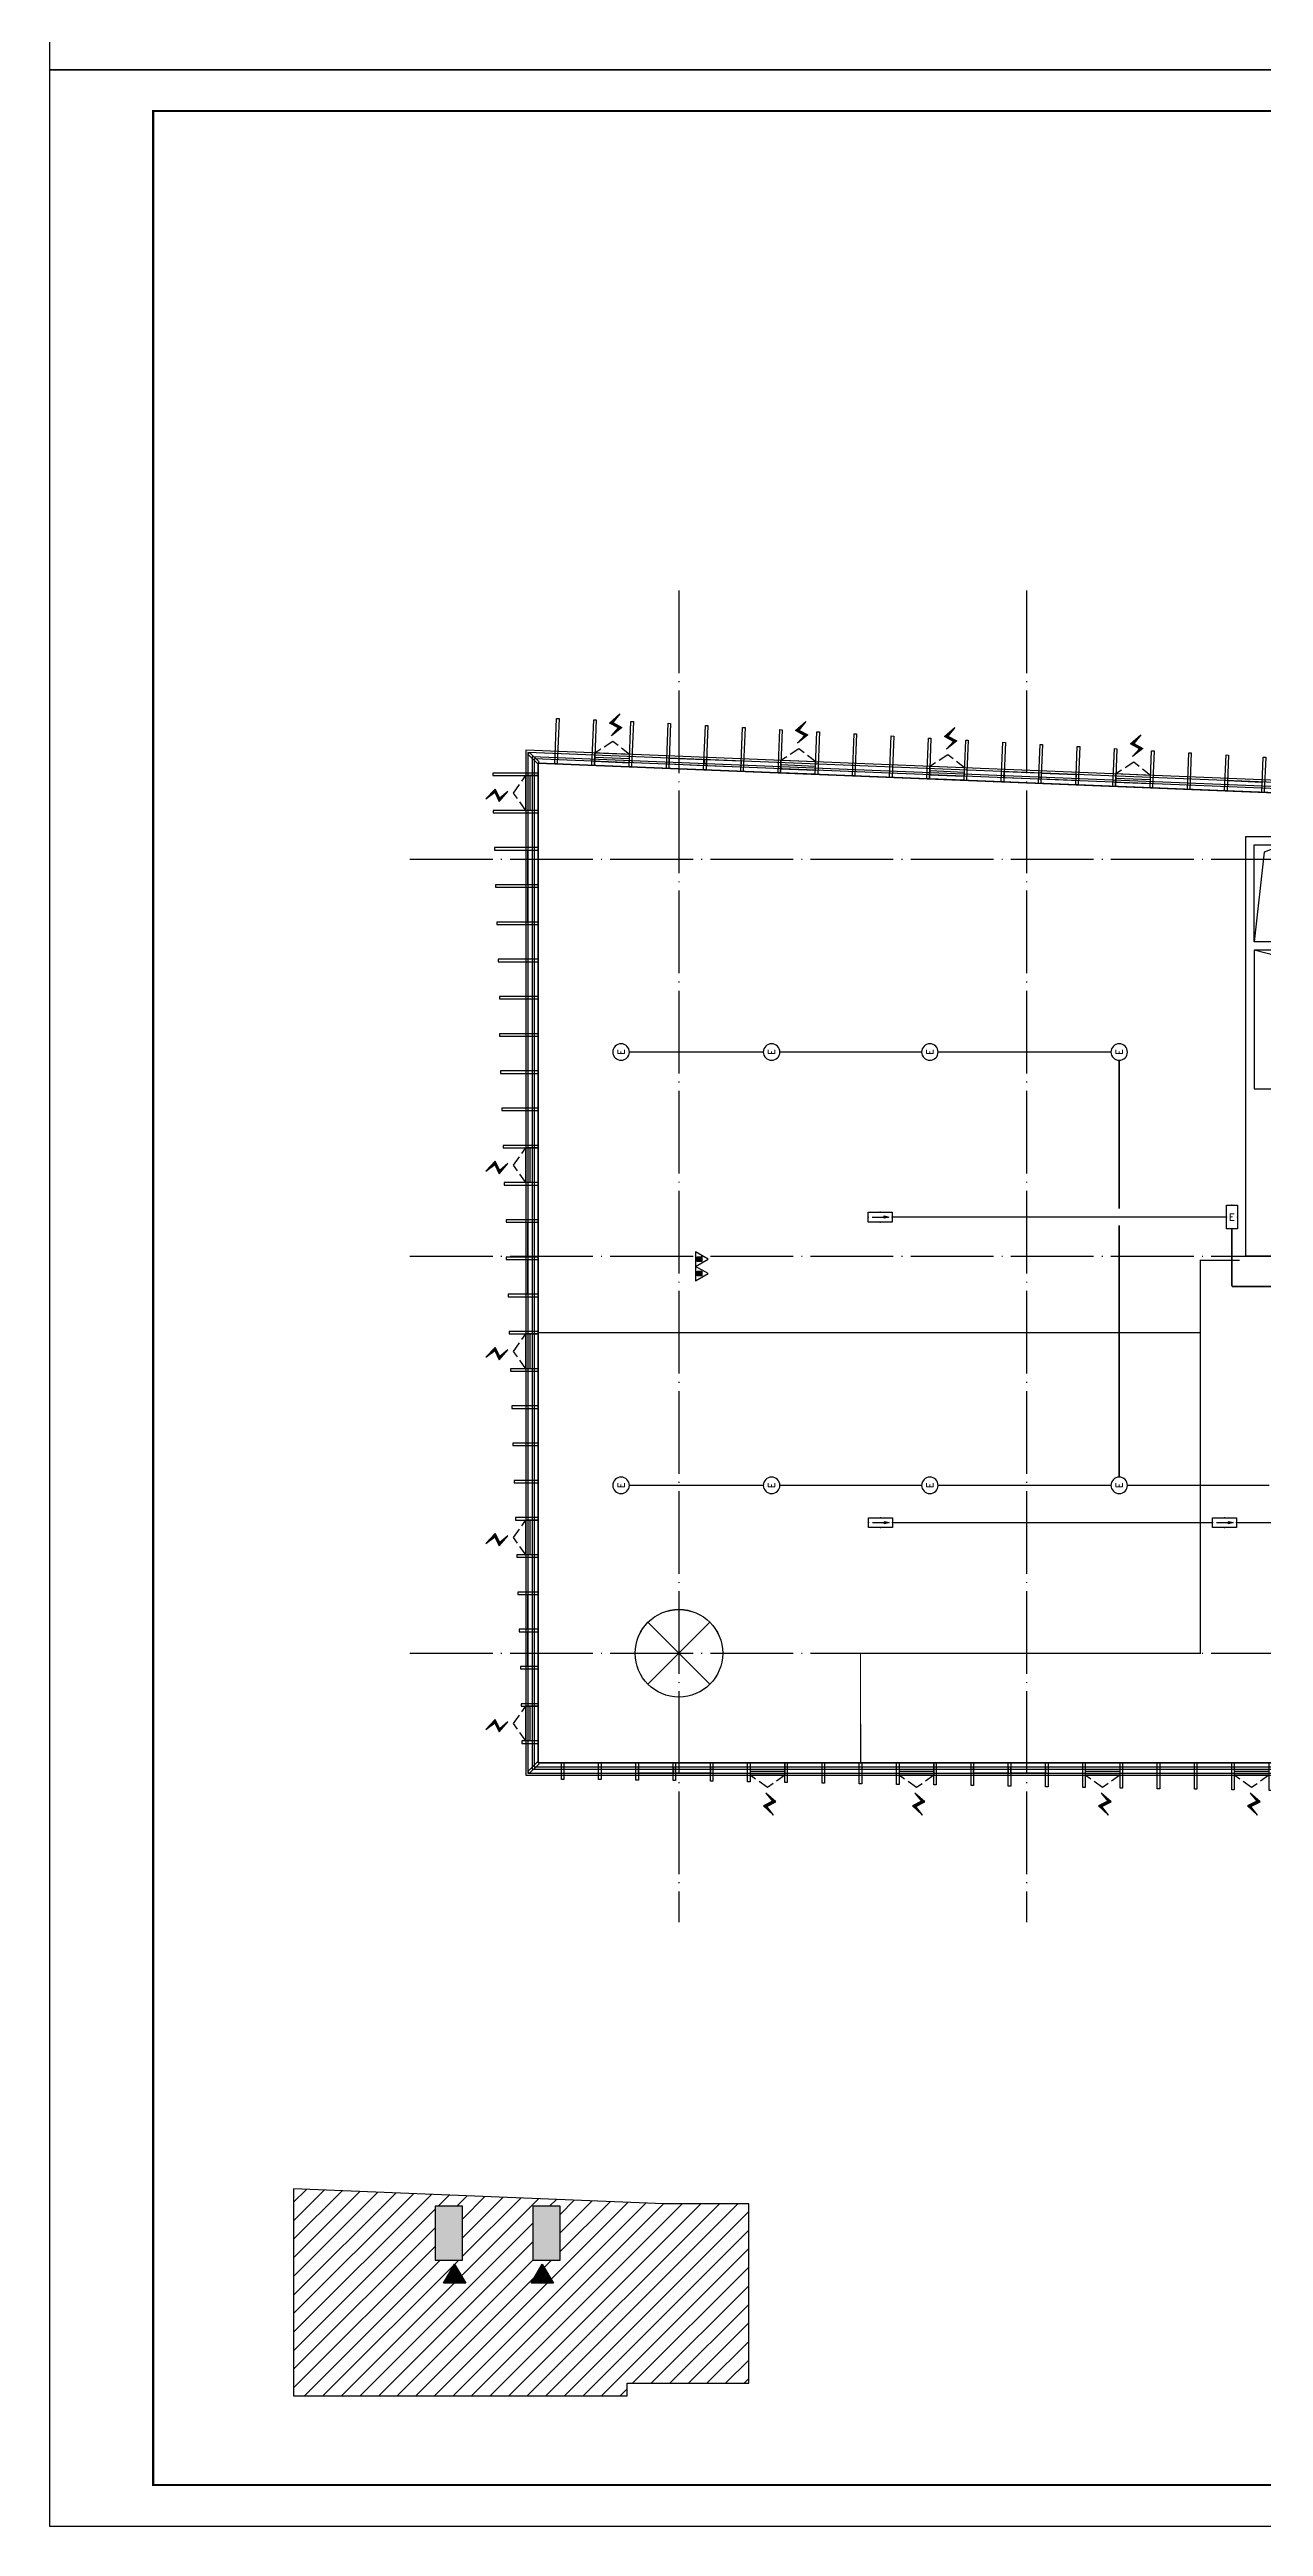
# Model space of a CAD drawing. Extents: x -2209072 to 495824, y -92434 to 572724.
# Drawn here: x 81831 to 111164, y 196708 to 256599 of the extents above; entities that cross this region are included whole.
import ezdxf
from ezdxf.enums import TextEntityAlignment as Align

# ---------------------------------------------------------------- set-up
doc = ezdxf.new("R2010")
doc.units = 0
doc.header["$LTSCALE"] = 1000
doc.header["$MEASUREMENT"] = 0
for name, pattern in [('6#7#幕墙$0$DASH', [0.35, 0.25, -0.1]), ('DASH', [0.35, 0.25, -0.1]), ('X-104 6#7#平面$0$104-1112 结构$0$$AUDIT_BAD_LTYPE1', [0]), ('X-104 6#7#平面$0$DASH', [0.35, 0.25, -0.1]), ('X-104 6#7#平面$0$DOTE', [2.42, 2, -0.2, 0.02, -0.2])]:
    doc.linetypes.add(name, pattern=pattern)
doc.layers.get('0').update_dxf_attribs({"linetype": 'CONTINUOUS'})
doc.layers.get('Defpoints').update_dxf_attribs({"linetype": 'CONTINUOUS'})
doc.layers.add('6#7#幕墙$0$04-不打印_辅助线', color=165, linetype='CONTINUOUS', plot=False)
doc.layers.add('X-104 6#7#平面$0$04-不打印_辅助线', color=165, linetype='CONTINUOUS', plot=False)
for name, color, linetype in [('6#7#幕墙$0$04-电动窗', 1, 'CONTINUOUS'), ('6#7#幕墙$0$A-C_玻璃幕墙', 140, 'CONTINUOUS'), ('6#7#幕墙$0$A-C_窗', 140, 'CONTINUOUS'), ('6#7#幕墙$0$A-TECH_结构', 21, 'CONTINUOUS'), ('6#7#幕墙$0$A-金属背板', 30, 'CONTINUOUS'), ('EQUIP-照明', 3, 'CONTINUOUS'), ('WIRE-应急', 2, 'DASH'), ('X-104 6#7#平面$0$05-填充_156', 156, 'CONTINUOUS'), ('X-104 6#7#平面$0$05-填充_天正', 26, 'CONTINUOUS'), ('X-104 6#7#平面$0$A-SUR_看线', 231, 'CONTINUOUS'), ('X-104 6#7#平面$0$A-TECH_结构', 21, 'CONTINUOUS'), ('X-104 6#7#平面$0$A_AXIS-轴线', 36, 'X-104 6#7#平面$0$DOTE'), ('X-104 6#7#平面$0$A_STR-砼柱', 51, 'CONTINUOUS'), ('X-104 6#7#平面$0$EQUIP_消防-01', 7, 'CONTINUOUS'), ('X-104 6#7#平面$0$TWT_TEXT', 7, 'CONTINUOUS')]:
    doc.layers.add(name, color=color, linetype=linetype)
doc.layers.add('X-104 6#7#平面$0$000套内', color=226, linetype='CONTINUOUS', lineweight=30, plot=False)
doc.layers.get('X-104 6#7#平面$0$04-不打印_辅助线').off()
doc.styles.add('_TEL_DIM', font='SIMPLEX', dxfattribs={"width": 0.8, "height": 3.5, "bigfont": 'HZTXT'})

# ---------------------------------------------------------------- blocks, each defined once
blk = doc.blocks.new('$equip$00002534')
for p, q in [((-0.72, 0.66), (-0.72, 0)), ((0.72, 0.66), (-0.72, 0.66)), ((-0.72, 0), (0.72, 0)), ((0.72, 0), (0.72, 0.66))]:
    blk.add_line(p, q)
at = {"const_width": 0.03}
blk.add_lwpolyline([(-0.72, 0.66), (-0.72, 0), (0.72, 0), (0.72, 0.66), (-0.72, 0.66), (-0.72, 0)], dxfattribs=at)
for p in [(-0.72, 0.33), (0, 0.66), (0, 0), (0.72, 0.33)]:
    blk.add_point(p)
at = {"color": 7, "style": '_TEL_DIM'}
blk.add_attdef('$TEXT$', text='', height=0.4, dxfattribs=at).set_placement((0, 0.33), align=Align.MIDDLE_CENTER)
at = {"color": 7, "style": '_TEL_DIM', "flags": 1}
blk.add_attdef('A', text='', height=0.00002, dxfattribs=at).set_placement((0, 0), align=Align.MIDDLE_CENTER)
blk = doc.blocks.new('$equip$00002540')
blk.add_hatch(color=256).paths.add_polyline_path([(0.24, 0.37), (0.24, 0.23), (0.53, 0.3)])
for p, q in [((-0.72, 0.6), (-0.72, 0)), ((0.72, 0.6), (-0.72, 0.6)), ((-0.72, 0), (0.72, 0)), ((0.24, 0.37), (0.24, 0.23)), ((0.53, 0.3), (0.24, 0.37)), ((0.24, 0.23), (0.53, 0.3)), ((0.72, 0), (0.72, 0.6))]:
    blk.add_line(p, q)
at = {"color": 7}
blk.add_line((-0.48, 0.3), (0.48, 0.3), dxfattribs=at)
at = {"const_width": 0.02}
blk.add_lwpolyline([(-0.72, 0.6), (-0.72, 0), (0.72, 0), (0.72, 0.6), (-0.72, 0.6), (-0.72, 0)], dxfattribs=at)
for p in [(-0.72, 0.3), (0, 0.6), (0, 0), (0.72, 0.3)]:
    blk.add_point(p)
at = {"color": 7, "style": '_TEL_DIM', "flags": 1}
blk.add_attdef('A', text='', height=0.00002, dxfattribs=at).set_placement((0, 0), align=Align.MIDDLE_CENTER)
blk = doc.blocks.new('$equip$00001838')
blk.add_circle((0, 0), 0.5)
at = {"color": 7, "style": '_TEL_DIM'}
blk.add_attdef('$TEXT$', text='', height=0.4, dxfattribs=at).set_placement((0, 0), align=Align.MIDDLE_CENTER)
at = {"color": 7, "style": '_TEL_DIM', "flags": 1}
blk.add_attdef('A', text='', height=0.00002, dxfattribs=at).set_placement((0, 0), align=Align.MIDDLE_CENTER)
blk = doc.blocks.new('图框-A1')
for points, const_width in [([(0, 0), (841, 0), (841, 594), (0, 594)], 0.05), ([(766, 584), (25, 584), (25, 10), (766, 10)], 0.5)]:
    blk.add_lwpolyline(points, close=True, dxfattribs=dict(const_width=const_width))
at = {"const_width": 0.05}
for points in [[(420.5, 594), (420.5, 592)], [(0, 297), (2, 297)], [(841, 297), (839, 297)], [(420.5, 0), (420.5, 2)]]:
    blk.add_lwpolyline(points, dxfattribs=at)
blk = doc.blocks.new('X-104 6#7#平面$0$FDFSG')
at = {"layer": 'Defpoints'}
blk.add_lwpolyline([(-749, 749), (0, 0), (-749, -749), (749, 749), (0, 0), (749, -749)], dxfattribs=at)
blk.add_circle((0, 0), 1059, dxfattribs=at)
blk = doc.blocks.new('*U1303')
at = {"layer": 'X-104 6#7#平面$0$A_AXIS-轴线'}
for p, q in [((0, 25700), (0, -6500)), ((8400, 25700), (8400, -6500)), ((16800, 25700), (16800, -6500)), ((25200, 25700), (25200, -6500)), ((33600, 25700), (33600, -6500)), ((42000, 25700), (42000, -6500)), ((50400, 25700), (50400, -6500))]:
    blk.add_line(p, q, dxfattribs=at)
for points in [[(-6500, 19200), (53815, 19200)], [(-6500, 9600), (53815, 9600)], [(-6500, 0), (53815, 0)]]:
    blk.add_lwpolyline(points, dxfattribs=at)
at = {"layer": 'X-104 6#7#平面$0$04-不打印_辅助线'}
blk.add_blockref('X-104 6#7#平面$0$FDFSG', (0, 0), dxfattribs=at)
blk = doc.blocks.new('X-104 6#7#平面$0$gfdsaewqe')
h = blk.add_hatch(color=4)
h.dxf.hatch_style = 1
h.paths.add_polyline_path([(0, 0), (-2072, 1196), (-2072, -1196)])
at = {"color": 4}
blk.add_lwpolyline([(0, 0), (-2072, 1196), (-2072, -1196)], close=True, dxfattribs=at)
blk = doc.blocks.new('X-104 6#7#平面$0$EWRTGY')
at = {"layer": 'X-104 6#7#平面$0$05-填充_156'}
h = blk.add_hatch(dxfattribs=at)
h.set_pattern_fill('ANSI31', color=256, scale=200)
h.set_pattern_definition([(45, (-23795.15, 231769.64), (-224.5064, 224.5064), [])])
h.paths.add_polyline_path([(0, 5000), (0, 0), (8060, 0), (8060, 300), (11000, 300), (11000, 4640), (8947, 4640)])
h.paths.add_polyline_path([(3420, 3280), (3420, 4580), (4080, 4580), (4080, 3280)], flags=16)
h.paths.add_polyline_path([(5780, 3280), (5780, 4580), (6440, 4580), (6440, 3280)], flags=16)
at = {"layer": 'X-104 6#7#平面$0$05-填充_天正'}
h = blk.add_hatch(color=256, dxfattribs=at)
h.dxf.hatch_style = 1
h.paths.add_polyline_path([(5780, 3280), (6440, 3280), (6440, 4580), (5780, 4580)])
h.paths.add_polyline_path([(3420, 3280), (4080, 3280), (4080, 4580), (3420, 4580)])
at = {"layer": 'X-104 6#7#平面$0$A_STR-砼柱'}
blk.add_lwpolyline([(8947, 4640), (0, 5000), (0, 0), (8060, 0), (8060, 300), (11000, 300), (11000, 4640), (8947, 4640)], dxfattribs=at)
for points in [[(3420, 3280), (4080, 3280), (4080, 4580), (3420, 4580)], [(5780, 3280), (6440, 3280), (6440, 4580), (5780, 4580)]]:
    blk.add_lwpolyline(points, close=True, dxfattribs=at)
at = {"color": 6, "xscale": -0.224, "yscale": 0.224, "zscale": 0.224, "rotation": 270}
for p in [(3891, 3183), (6009, 3183)]:
    blk.add_blockref('X-104 6#7#平面$0$gfdsaewqe', p, dxfattribs=at)
blk = doc.blocks.new('X-104 6#7#平面$0$fdsgfh')
at = {"layer": 'X-104 6#7#平面$0$A-TECH_结构'}
blk.add_lwpolyline([(-35400, 20781), (-35400, 19550), (-35600, 19550), (-35600, 13650), (-32900, 13650), (-32900, 19950), (-32900, 19950), (-32900, 20681), (-23600, 20307), (-23600, 19550), (-24000, 19550), (-24000, 13850), (-21300, 13850), (-21300, 19550), (-21500, 19550), (-21500, 20222), (-14738, 19950), (700, 19950), (700, -1350), (-14200, -1350), (-14200, -2650), (-53800, -2650), (-53800, 21522), (-35400, 20781)], dxfattribs=at)
blk = doc.blocks.new('X-104 6#7#平面$0$drff')
at = {"layer": 'X-104 6#7#平面$0$A-TECH_结构'}
for points in [[(-22800, 7950), (-22100, 7950), (-22100, 5600), (-22800, 5600)], [(-950, 7950), (-250, 7950), (-250, 5400), (-950, 5400)], [(-22800, 2050), (-22100, 2050), (-22100, 5400), (-22800, 5400)], [(-7200, 4050), (-6600, 4050), (-6600, 5850), (-7200, 5850)], [(-950, 5300), (-250, 5300), (-250, 3300), (-950, 3300)], [(-950, 3100), (-250, 3100), (-250, 2350), (-950, 2350)], [(-8400, 200), (-7600, 200), (-7600, 2050), (-8400, 2050)]]:
    blk.add_lwpolyline(points, close=True, dxfattribs=at)
for points in [[(-22100, 7950), (-22556, 7769), (-22800, 5600)], [(-250, 5400), (-430, 7654), (-950, 7950)], [(-22100, 2050), (-22264, 5261), (-22800, 5400)], [(-6600, 5800), (-6976, 5570), (-7200, 4050)], [(-250, 3300), (-430, 5041), (-950, 5300)], [(-250, 2350), (-430, 2941), (-950, 3100)], [(-7600, 2050), (-8200, 1820), (-8400, 200)]]:
    blk.add_lwpolyline(points, dxfattribs=at)
blk = doc.blocks.new('6#7#幕墙$0$dhaksdhkadhkasd')
at = {"layer": '6#7#幕墙$0$A-C_玻璃幕墙'}
for points in [[(6336, 0), (6396, 0), (6396, -490), (6336, -490)], [(7200, 0), (7260, 0), (7260, -505), (7200, -505)], [(8100, 0), (8160, 0), (8160, -520), (8100, -520)], [(9000, 0), (9060, 0), (9060, -535), (9000, -535)], [(10800, 0), (10860, 0), (10860, -565), (10800, -565)], [(11700, 0), (11760, 0), (11760, -580), (11700, -580)], [(12600, 0), (12660, 0), (12660, -595), (12600, -595)], [(13500, 0), (13560, 0), (13560, -610), (13500, -610)], [(14400, 0), (14460, 0), (14460, -625), (14400, -625)], [(15300, 0), (15360, 0), (15360, -640), (15300, -640)], [(16200, 0), (16260, 0), (16260, -655), (16200, -655)], [(17100, 0), (17160, 0), (17160, -670), (17100, -670)], [(18000, 0), (18060, 0), (18060, -685), (18000, -685)], [(19800, 0), (19860, 0), (19860, -715), (19800, -715)], [(20700, 0), (20760, 0), (20760, -730), (20700, -730)], [(22500, 0), (22560, 0), (22560, -760), (22500, -760)], [(23400, 0), (23460, 0), (23460, -775), (23400, -775)], [(24300, 0), (24360, 0), (24360, -790), (24300, -790)], [(25200, 0), (25260, 0), (25260, -805), (25200, -805)], [(26100, 0), (26160, 0), (26160, -820), (26100, -820)], [(28800, 0), (28860, 0), (28860, -865), (28800, -865)], [(29700, 0), (29760, 0), (29760, -880), (29700, -880)], [(30600, 0), (30660, 0), (30660, -895), (30600, -895)], [(31500, 0), (31560, 0), (31560, -910), (31500, -910)], [(32400, 0), (32460, 0), (32460, -925), (32400, -925)], [(33300, 0), (33360, 0), (33360, -940), (33300, -940)], [(34200, 0), (34260, 0), (34260, -955), (34200, -955)], [(35100, 0), (35160, 0), (35160, -970), (35100, -970)], [(37800, 0), (37860, 0), (37860, -1015), (37800, -1015)], [(38700, 0), (38760, 0), (38760, -1030), (38700, -1030)], [(39600, 0), (39660, 0), (39660, -1045), (39600, -1045)], [(40500, 0), (40560, 0), (40560, -1060), (40500, -1060)], [(41400, 0), (41460, 0), (41460, -1075), (41400, -1075)], [(42300, 0), (42360, 0), (42360, -1090), (42300, -1090)], [(43200, 0), (43260, 0), (43260, -1100), (43200, -1100)], [(44100, 0), (44160, 0), (44160, -1100), (44100, -1100)], [(45000, 0), (45060, 0), (45060, -1100), (45000, -1100)], [(9900, 0), (9960, 0), (9960, -550), (9900, -550)], [(18900, 0), (18960, 0), (18960, -700), (18900, -700)], [(21600, 0), (21660, 0), (21660, -745), (21600, -745)], [(27000, 0), (27060, 0), (27060, -835), (27000, -835)], [(27900, 0), (27960, 0), (27960, -850), (27900, -850)], [(36000, 0), (36060, 0), (36060, -985), (36000, -985)], [(36900, 0), (36960, 0), (36960, -1000), (36900, -1000)]]:
    blk.add_lwpolyline(points, close=True, dxfattribs=at)
blk = doc.blocks.new('*U1672')
blk.add_lwpolyline([(-1360, 0), (-520, 0), (-520, -150), (-1360, -150)], close=True)
blk = doc.blocks.new('*U1907')
at = {"layer": '6#7#幕墙$0$A-C_玻璃幕墙', "rotation": 179.9999379632255}
for p in [(-1390, -75), (-490, -75)]:
    blk.add_blockref('*U1672', p, dxfattribs=at)
blk = doc.blocks.new('*U1908')
at = {"color": 0, "linetype": 'ByBlock', "lineweight": -2, "transparency": 16777216}
for p in [(0, 0), (8100, 0)]:
    blk.add_blockref('*U1907', p, dxfattribs=at)
blk = doc.blocks.new('6#7#幕墙$0$FDFSG')
at = {"layer": 'Defpoints'}
blk.add_lwpolyline([(-749, 749), (0, 0), (-749, -749), (749, 749), (0, 0), (749, -749)], dxfattribs=at)
blk.add_circle((0, 0), 1059, dxfattribs=at)
blk = doc.blocks.new('6#7#幕墙$0$900kaiqishan')
at = {"layer": '6#7#幕墙$0$04-电动窗'}
h = blk.add_hatch(color=1, dxfattribs=at)
h.dxf.hatch_style = 1
h.paths.add_polyline_path([(958, 485), (795, 680), (1016, 789), (777, 1018), (937, 802), (716, 693)])
at = {"layer": '6#7#幕墙$0$04-电动窗', "color": 1}
blk.add_lwpolyline([(958, 485), (795, 680), (1016, 789), (777, 1018), (937, 802), (716, 693), (958, 485)], close=True, dxfattribs=at)
at = {"layer": '6#7#幕墙$0$A-C_窗'}
for p, q in [((500, 50), (1340, 50)), ((500, -250), (500, 50)), ((1340, -250), (1340, 50)), ((1340, -50), (500, -50)), ((1340, -150), (500, -150)), ((500, -250), (1340, -250))]:
    blk.add_line(p, q, dxfattribs=at)
at = {"layer": '6#7#幕墙$0$A-C_窗', "linetype": '6#7#幕墙$0$DASH'}
blk.add_lwpolyline([(500, 50), (920, 350), (1340, 50)], dxfattribs=at)
blk = doc.blocks.new('6#7#幕墙$0$jiao')
at = {"layer": '6#7#幕墙$0$A-C_窗'}
blk.add_lwpolyline([(51079, -1171), (51308, -1400), (51350, -1358), (51121, -1129)], close=True, dxfattribs=at)
blk = doc.blocks.new('6#7#幕墙$0$hgdhdhdhgh')
at = {"layer": '6#7#幕墙$0$A-C_玻璃幕墙'}
for points in [[(-11320, 239042), (-11320, 239102), (-12420, 239102), (-12420, 239042)], [(-11320, 238142), (-11320, 238202), (-12410, 238202), (-12410, 238142)], [(-11320, 237242), (-11320, 237302), (-12380, 237302), (-12380, 237242)], [(-11320, 236342), (-11320, 236402), (-12350, 236402), (-12350, 236342)], [(-11320, 235442), (-11320, 235502), (-12320, 235502), (-12320, 235442)], [(-11320, 234542), (-11320, 234602), (-12290, 234602), (-12290, 234542)], [(-11320, 233642), (-11320, 233702), (-12260, 233702), (-12260, 233642)], [(-11320, 232742), (-11320, 232802), (-12260, 232802), (-12260, 232742)], [(-11320, 231842), (-11320, 231902), (-12230, 231902), (-12230, 231842)], [(-11320, 230942), (-11320, 231002), (-12200, 231002), (-12200, 230942)], [(-11320, 230042), (-11320, 230102), (-12170, 230102), (-12170, 230042)], [(-11320, 229142), (-11320, 229202), (-12140, 229202), (-12140, 229142)], [(-11320, 228242), (-11320, 228302), (-12094, 228302), (-12094, 228242)], [(-11320, 227342), (-11320, 227402), (-12094, 227402), (-12094, 227342)], [(-11320, 226442), (-11320, 226502), (-12050, 226502), (-12050, 226442)], [(-11320, 225542), (-11320, 225602), (-12020, 225602), (-12020, 225542)], [(-11320, 224642), (-11320, 224702), (-11990, 224702), (-11990, 224642)], [(-11320, 223742), (-11320, 223802), (-11960, 223802), (-11960, 223742)], [(-11320, 222842), (-11320, 222902), (-11930, 222902), (-11930, 222842)], [(-11320, 221942), (-11320, 222002), (-11900, 222002), (-11900, 221942)], [(-11320, 221042), (-11320, 221102), (-11870, 221102), (-11870, 221042)], [(-11320, 220142), (-11320, 220202), (-11840, 220202), (-11840, 220142)], [(-11320, 219242), (-11320, 219302), (-11810, 219302), (-11810, 219242)], [(-11320, 218342), (-11320, 218402), (-11780, 218402), (-11780, 218342)], [(-11320, 217442), (-11320, 217502), (-11750, 217502), (-11750, 217442)], [(-11320, 216542), (-11320, 216602), (-11735, 216602), (-11735, 216542)], [(-11320, 215642), (-11320, 215702), (-11720, 215702), (-11720, 215642)]]:
    blk.add_lwpolyline(points, close=True, dxfattribs=at)
blk = doc.blocks.new('*U1618')
at = {"layer": '6#7#幕墙$0$A-C_玻璃幕墙', "rotation": 179.9999379632255}
for p in [(-1390, -75), (-490, -75)]:
    blk.add_blockref('*U1672', p, dxfattribs=at)
blk = doc.blocks.new('*U1621')
at = {"layer": '6#7#幕墙$0$A-C_玻璃幕墙', "rotation": 180}
for p in [(-880, 50), (2720, 50)]:
    blk.add_blockref('6#7#幕墙$0$900kaiqishan', p, dxfattribs=at)
blk = doc.blocks.new('*U1617')
at = {"layer": '6#7#幕墙$0$A-C_玻璃幕墙', "rotation": 179.9999379632255}
for p in [(-1390, -75), (-490, -75)]:
    blk.add_blockref('*U1672', p, dxfattribs=at)
blk = doc.blocks.new('6#7#幕墙$0$alsjdlajsdldja')
at = {"layer": '6#7#幕墙$0$A-C_玻璃幕墙'}
for points in [[(104110, 274572), (104170, 274572), (104170, 274022), (104110, 274022)], [(105010, 274572), (105070, 274572), (105070, 274007), (105010, 274007)], [(105910, 274572), (105970, 274572), (105970, 273992), (105910, 273992)], [(106810, 274572), (106870, 274572), (106870, 273977), (106810, 273977)], [(107710, 274572), (107770, 274572), (107770, 273962), (107710, 273962)], [(108610, 274572), (108670, 274572), (108670, 273947), (108610, 273947)], [(109510, 274572), (109570, 274572), (109570, 273932), (109510, 273932)], [(110410, 274572), (110470, 274572), (110470, 273917), (110410, 273917)], [(111310, 274572), (111370, 274572), (111370, 273902), (111310, 273902)], [(112210, 274572), (112270, 274572), (112270, 273887), (112210, 273887)], [(113110, 274572), (113170, 274572), (113170, 273872), (113110, 273872)], [(114010, 274572), (114070, 274572), (114070, 273857), (114010, 273857)], [(114910, 274572), (114970, 274572), (114970, 273842), (114910, 273842)], [(115810, 274572), (115870, 274572), (115870, 273827), (115810, 273827)], [(116710, 274572), (116770, 274572), (116770, 273812), (116710, 273812)], [(117610, 274572), (117670, 274572), (117670, 273797), (117610, 273797)], [(118510, 274572), (118570, 274572), (118570, 273782), (118510, 273782)]]:
    blk.add_lwpolyline(points, close=True, dxfattribs=at)
at = {"color": 0, "linetype": 'ByBlock', "lineweight": -2, "transparency": 16777216}
blk.add_blockref('*U1617', (105040, 274397), dxfattribs=at)
at = {"color": 0, "linetype": 'ByBlock', "lineweight": -2, "transparency": 16777216, "rotation": 359.9981428959288}
for name, p in [('*U1621', (109089, 274272)), ('*U1618', (113139, 274397))]:
    blk.add_blockref(name, p, dxfattribs=at)
at = {"layer": '6#7#幕墙$0$A-C_玻璃幕墙', "rotation": 179.9981428959288}
blk.add_blockref('6#7#幕墙$0$900kaiqishan', (116309, 274322), dxfattribs=at)
blk = doc.blocks.new('6#7#幕墙$0$hdkjashdkajsd')
at = {"layer": '6#7#幕墙$0$A-C_玻璃幕墙'}
for points in [[(94210, 274572), (94270, 274572), (94270, 274172), (94210, 274172)], [(95110, 274572), (95170, 274572), (95170, 274172), (95110, 274172)], [(96010, 274572), (96070, 274572), (96070, 274157), (96010, 274157)], [(96910, 274572), (96970, 274572), (96970, 274142), (96910, 274142)], [(97810, 274572), (97870, 274572), (97870, 274127), (97810, 274127)], [(98710, 274572), (98770, 274572), (98770, 274112), (98710, 274112)], [(99610, 274572), (99670, 274572), (99670, 274097), (99610, 274097)], [(100510, 274572), (100570, 274572), (100570, 274082), (100510, 274082)], [(101410, 274572), (101470, 274572), (101470, 274067), (101410, 274067)], [(102310, 274572), (102370, 274572), (102370, 274052), (102310, 274052)], [(103210, 274572), (103270, 274572), (103270, 274037), (103210, 274037)]]:
    blk.add_lwpolyline(points, close=True, dxfattribs=at)
at = {"color": 0, "linetype": 'ByBlock', "lineweight": -2, "transparency": 16777216}
blk.add_blockref('*U1617', (96940, 274397), dxfattribs=at)
at = {"color": 0, "linetype": 'ByBlock', "lineweight": -2, "transparency": 16777216, "rotation": 359.9981428959288}
blk.add_blockref('*U1621', (100990, 274272), dxfattribs=at)
blk = doc.blocks.new('6#7#幕墙')
at = {"layer": '6#7#幕墙$0$04-不打印_辅助线'}
for points in [[(81834, 315510), (165934, 315510), (165934, 256110), (81834, 256110)], [(81834, 256110), (165934, 256110), (165934, 196710), (81834, 196710)]]:
    blk.add_lwpolyline(points, close=True, dxfattribs=at)
at = {"layer": '6#7#幕墙$0$A-C_玻璃幕墙'}
blk.add_lwpolyline([(93340, 214872), (133540, 214872), (133540, 216172), (148440, 216172), (148440, 238072), (132709, 238072), (93340, 239656), (93340, 214872)], dxfattribs=at)
for points in [[(93390, 214922), (133490, 214922), (133490, 216222), (148390, 216222), (148390, 238022), (132708, 238022), (93390, 239604)], [(93640, 239042), (93640, 239102), (92540, 239102), (92540, 239042)], [(93540, 215072), (133340, 215072), (133340, 216372), (148240, 216372), (148240, 237872), (132705, 237872), (93540, 239448)], [(93640, 238142), (93640, 238202), (92550, 238202), (92550, 238142)], [(93640, 237242), (93640, 237302), (92580, 237302), (92580, 237242)], [(93640, 236342), (93640, 236402), (92610, 236402), (92610, 236342)], [(93640, 235442), (93640, 235502), (92640, 235502), (92640, 235442)], [(93640, 234542), (93640, 234602), (92670, 234602), (92670, 234542)], [(93640, 233642), (93640, 233702), (92700, 233702), (92700, 233642)], [(93640, 232742), (93640, 232802), (92700, 232802), (92700, 232742)], [(93640, 231842), (93640, 231902), (92730, 231902), (92730, 231842)], [(93640, 230942), (93640, 231002), (92760, 231002), (92760, 230942)], [(93640, 230042), (93640, 230102), (92790, 230102), (92790, 230042)], [(93640, 229142), (93640, 229202), (92820, 229202), (92820, 229142)], [(93640, 228242), (93640, 228302), (92867, 228302), (92867, 228242)], [(93640, 227342), (93640, 227402), (92867, 227402), (92867, 227342)], [(93640, 226442), (93640, 226502), (92910, 226502), (92910, 226442)], [(93640, 225542), (93640, 225602), (92940, 225602), (92940, 225542)], [(93640, 224642), (93640, 224702), (92970, 224702), (92970, 224642)], [(93640, 223742), (93640, 223802), (93000, 223802), (93000, 223742)], [(93640, 222842), (93640, 222902), (93030, 222902), (93030, 222842)], [(93640, 221942), (93640, 222002), (93060, 222002), (93060, 221942)], [(93640, 221042), (93640, 221102), (93090, 221102), (93090, 221042)], [(93640, 220142), (93640, 220202), (93120, 220202), (93120, 220142)], [(93640, 219242), (93640, 219302), (93150, 219302), (93150, 219242)], [(93640, 218342), (93640, 218402), (93180, 218402), (93180, 218342)], [(93640, 217442), (93640, 217502), (93210, 217502), (93210, 217442)], [(93640, 216542), (93640, 216602), (93225, 216602), (93225, 216542)], [(93640, 215642), (93640, 215702), (93240, 215702), (93240, 215642)]]:
    blk.add_lwpolyline(points, close=True, dxfattribs=at)
at = {"layer": '6#7#幕墙$0$A-TECH_结构'}
blk.add_lwpolyline([(132703, 237772), (93640, 239344), (93640, 215172), (133240, 215172), (133240, 216472), (148140, 216472), (148140, 237772), (132703, 237772)], dxfattribs=at)
at = {"layer": '6#7#幕墙$0$A-金属背板'}
blk.add_lwpolyline([(111135, 238890), (111134, 238880), (110295, 238914), (110295, 238924)], close=True, dxfattribs=at)
for name, p, rotation in [('6#7#幕墙$0$dhaksdhkadhkasd', (139062, 237517), 177.6958950598414), ('*U1908', (97673, 239357), 357.6959570966142)]:
    blk.add_blockref(name, p, dxfattribs=dict(rotation=rotation))
blk.add_blockref('6#7#幕墙$0$hgdhdhdhgh', (104960, 0))
at = {"layer": '6#7#幕墙$0$04-不打印_辅助线', "rotation": 359.9999999999999}
blk.add_blockref('6#7#幕墙$0$FDFSG', (97040, 217822), dxfattribs=at)
at = {"layer": '6#7#幕墙$0$A-C_玻璃幕墙', "xscale": -1, "rotation": 357.6958950598395}
for p in [(96347, 239485), (100843, 239305), (104440, 239160), (108936, 238979)]:
    blk.add_blockref('6#7#幕墙$0$900kaiqishan', p, dxfattribs=at)
at = {"layer": '6#7#幕墙$0$A-C_玻璃幕墙'}
for name, p, rotation in [('6#7#幕墙$0$900kaiqishan', (93390, 237702), 90), ('*U1672', (93540, 235882), 269.9999379632255), ('*U1672', (93540, 234982), 269.9999379632255), ('6#7#幕墙$0$900kaiqishan', (93390, 228702), 90), ('*U1672', (93540, 226882), 269.9999379632255), ('*U1672', (93540, 225982), 269.9999379632255), ('6#7#幕墙$0$900kaiqishan', (93390, 224202), 90), ('6#7#幕墙$0$900kaiqishan', (93390, 219702), 90), ('*U1672', (93540, 217882), 269.9999379632255), ('*U1672', (93540, 216982), 269.9999379632255), ('6#7#幕墙$0$900kaiqishan', (93390, 215202), 90)]:
    blk.add_blockref(name, p, dxfattribs=dict(at, rotation=rotation))
for name in ['6#7#幕墙$0$hdkjashdkajsd', '6#7#幕墙$0$alsjdlajsdldja']:
    blk.add_blockref(name, (-11, -59400), dxfattribs=at)
at = {"layer": '6#7#幕墙$0$A-C_窗', "rotation": 180}
blk.add_blockref('6#7#幕墙$0$jiao', (144740, 238203), dxfattribs=at)
at = {"layer": '6#7#幕墙$0$A-C_窗', "xscale": -1}
blk.add_blockref('6#7#幕墙$0$jiao', (144740, 216322), dxfattribs=at)
blk = doc.blocks.new('X-104 6#7#平面$0$$TWTSYS$00000546')
h = blk.add_hatch()
h.set_pattern_fill('ANSI31', color=256, scale=200, style=0)
h.set_pattern_definition([(45, (-38543.802, -6670.83), (-17.67767, 17.67767), [])])
h.paths.add_polyline_path([(-65, 174), (65, 174), (65, 44), (-65, 44)])
for points in [[(0, 344), (-198, 0), (198, 0)], [(-65, 174), (65, 174), (65, 44), (-65, 44)]]:
    blk.add_lwpolyline(points, close=True)
blk = doc.blocks.new('X-104 6#7#平面$0$灭火器1')
at = {"layer": 'X-104 6#7#平面$0$EQUIP_消防-01', "xscale": 0.88, "yscale": 0.88, "zscale": 0.88, "rotation": 270}
for p in [(283402, 14626), (283402, 14277)]:
    blk.add_blockref('X-104 6#7#平面$0$$TWTSYS$00000546', p, dxfattribs=at)
blk = doc.blocks.new('X-104 6#7#平面$0$A$C61334207')
at = {"layer": 'X-104 6#7#平面$0$TWT_TEXT', "linetype": 'ByBlock'}
blk.add_blockref('X-104 6#7#平面$0$灭火器1', (-185960, 212724), dxfattribs=at)
blk = doc.blocks.new('X-104 6#7#平面')
at = {"layer": 'X-104 6#7#平面$0$000套内'}
blk.add_lwpolyline([(116540, 227423), (110740, 227423), (110740, 237573), (111740, 237573), (111740, 238766), (93490, 239500), (93490, 215023), (118440, 215023), (118440, 226923), (116540, 226923), (116540, 227423)], dxfattribs=at)
at = {"layer": 'X-104 6#7#平面$0$A-SUR_看线', "linetype": 'X-104 6#7#平面$0$DASH', "ltscale": 2, "const_width": 30}
for points in [[(110590, 227323), (109640, 227322), (109640, 217822), (101428, 217822), (101429, 215172)], [(109640, 225574), (93640, 225572)]]:
    blk.add_lwpolyline(points, dxfattribs=at)
at = {"linetype": 'X-104 6#7#平面$0$104-1112 结构$0$$AUDIT_BAD_LTYPE1'}
blk.add_blockref('X-104 6#7#平面$0$A$C61334207', (0, 0), dxfattribs=at)
for name, p in [('6#7#幕墙', (0, 0)), ('*U1303', (97040, 217823)), ('X-104 6#7#平面$0$EWRTGY', (87729, 199869))]:
    blk.add_blockref(name, p)
at = {"xscale": 100, "yscale": 100, "zscale": 100}
for p in [(81834, 256111), (81834, 196711)]:
    blk.add_blockref('图框-A1', p, dxfattribs=at)
at = {"layer": 'X-104 6#7#平面$0$A-TECH_结构'}
for name, p in [('X-104 6#7#平面$0$fdsgfh', (147440, 217823)), ('X-104 6#7#平面$0$drff', (133740, 229423))]:
    blk.add_blockref(name, p, dxfattribs=at)

msp = doc.modelspace()

# ---------------------------------------------------------------- linework, layer by layer
at = {"layer": 'WIRE-应急', "linetype": 'DASH', "const_width": 35}
for points in [[(95842, 232359), (99079, 232359)], [(102904, 232359), (99479, 232359)], [(107479, 232359), (103304, 232359)], [(107679, 232159), (107679, 228569)], [(110270, 228369), (102192, 228369)], [(107679, 228169), (107679, 222082)], [(110402, 228081), (110402, 226690)], [(117226, 226690), (110402, 226690)], [(95842, 221882), (99079, 221882)], [(102904, 221882), (99479, 221882)], [(107479, 221882), (103304, 221882)], [(111304, 221882), (107879, 221882)], [(109936, 220980), (102198, 220980)], [(117394, 220980), (110512, 220980)]]:
    msp.add_lwpolyline(points, dxfattribs=at)

# ---------------------------------------------------------------- block references
msp.add_blockref('X-104 6#7#平面', (0, 0))
at = {"layer": 'EQUIP-照明'}
ref = msp.add_blockref('$equip$00001838', (95642, 232359), dxfattribs=dict(at, xscale=-400, yscale=400, zscale=400, rotation=270))
ref.add_attrib('$TEXT$', 'E', dxfattribs={"layer": '0', "color": 7, "height": 160, "rotation": 90, "style": '_TEL_DIM'}).set_placement((95642, 232359), align=Align.MIDDLE_CENTER)
ref = msp.add_blockref('$equip$00001838', (99279, 232359), dxfattribs=dict(at, xscale=-400, yscale=400, zscale=400, rotation=270))
ref.add_attrib('$TEXT$', 'E', dxfattribs={"layer": '0', "color": 7, "height": 160, "rotation": 90, "style": '_TEL_DIM'}).set_placement((99279, 232359), align=Align.MIDDLE_CENTER)
ref = msp.add_blockref('$equip$00001838', (103104, 232359), dxfattribs=dict(at, xscale=-400, yscale=400, zscale=400, rotation=270))
ref.add_attrib('$TEXT$', 'E', dxfattribs={"layer": '0', "color": 7, "height": 160, "rotation": 90, "style": '_TEL_DIM'}).set_placement((103104, 232359), align=Align.MIDDLE_CENTER)
ref = msp.add_blockref('$equip$00001838', (107679, 232359), dxfattribs=dict(at, xscale=-400, yscale=400, zscale=400, rotation=270))
ref.add_attrib('$TEXT$', 'E', dxfattribs={"layer": '0', "color": 7, "height": 160, "rotation": 90, "style": '_TEL_DIM'}).set_placement((107679, 232359), align=Align.MIDDLE_CENTER)
at = {"layer": 'EQUIP-照明', "xscale": -400, "yscale": 400, "zscale": 400, "rotation": 180}
for p in [(101904, 228489), (101910, 221100), (110224, 221100)]:
    msp.add_blockref('$equip$00002540', p, dxfattribs=at)
at = {"layer": 'EQUIP-照明'}
ref = msp.add_blockref('$equip$00002534', (110534, 228369), dxfattribs=dict(at, xscale=-400, yscale=400, zscale=400, rotation=90))
ref.add_attrib('$TEXT$', 'E', dxfattribs={"layer": '0', "color": 7, "height": 160, "style": '_TEL_DIM'}).set_placement((110402, 228369), align=Align.MIDDLE_CENTER)
ref = msp.add_blockref('$equip$00001838', (95642, 221882), dxfattribs=dict(at, xscale=-400, yscale=400, zscale=400, rotation=270))
ref.add_attrib('$TEXT$', 'E', dxfattribs={"layer": '0', "color": 7, "height": 160, "rotation": 90, "style": '_TEL_DIM'}).set_placement((95642, 221882), align=Align.MIDDLE_CENTER)
ref = msp.add_blockref('$equip$00001838', (99279, 221882), dxfattribs=dict(at, xscale=-400, yscale=400, zscale=400, rotation=270))
ref.add_attrib('$TEXT$', 'E', dxfattribs={"layer": '0', "color": 7, "height": 160, "rotation": 90, "style": '_TEL_DIM'}).set_placement((99279, 221882), align=Align.MIDDLE_CENTER)
ref = msp.add_blockref('$equip$00001838', (103104, 221882), dxfattribs=dict(at, xscale=-400, yscale=400, zscale=400, rotation=270))
ref.add_attrib('$TEXT$', 'E', dxfattribs={"layer": '0', "color": 7, "height": 160, "rotation": 90, "style": '_TEL_DIM'}).set_placement((103104, 221882), align=Align.MIDDLE_CENTER)
ref = msp.add_blockref('$equip$00001838', (107679, 221882), dxfattribs=dict(at, xscale=-400, yscale=400, zscale=400, rotation=270))
ref.add_attrib('$TEXT$', 'E', dxfattribs={"layer": '0', "color": 7, "height": 160, "rotation": 90, "style": '_TEL_DIM'}).set_placement((107679, 221882), align=Align.MIDDLE_CENTER)

doc.saveas('drawing.dxf')
